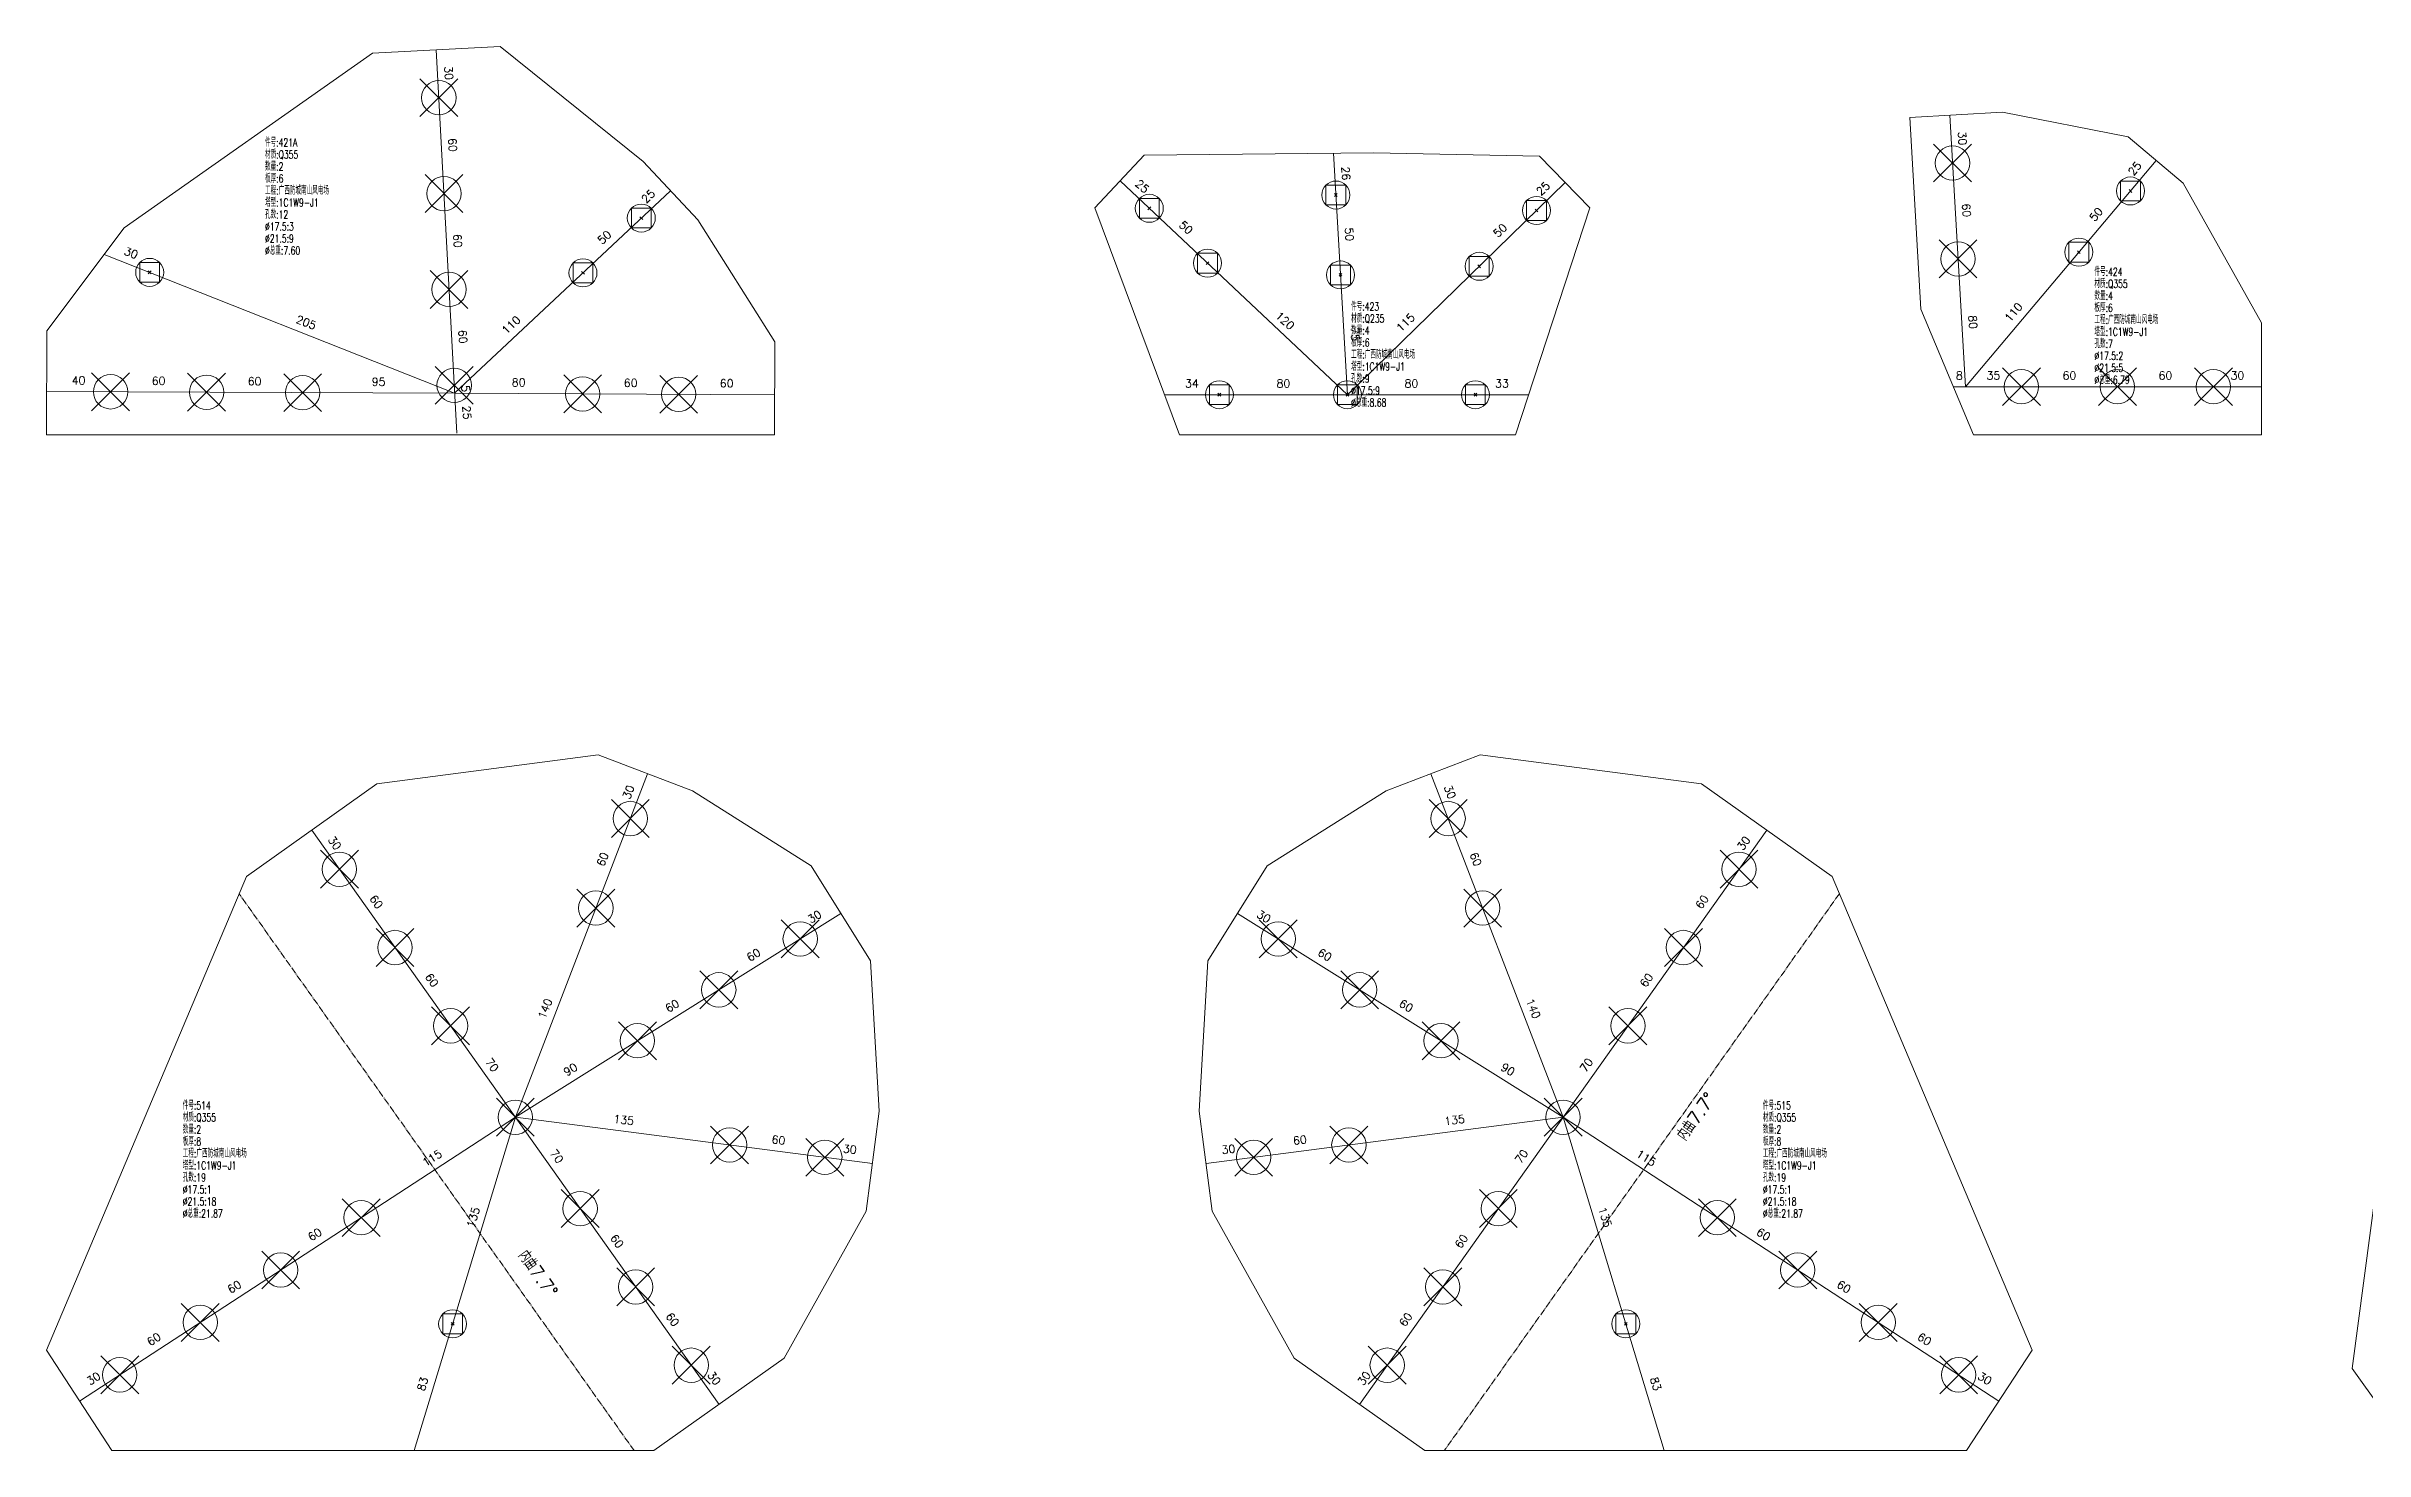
# Model space of a CAD drawing. Extents: x -105 to 10956, y -4548 to 9487.
# Drawn here: x 0 to 1449, y 2580 to 3457 of the extents above; entities that cross this region are included whole.
import ezdxf
from ezdxf.enums import TextEntityAlignment as Align

# ---------------------------------------------------------------- set-up
doc = ezdxf.new("R2010")
doc.units = 0
doc.header["$MEASUREMENT"] = 0
doc.linetypes.add('制弯线', pattern=[5.9, 4, -0.5, 0.2, -0.5, 0.2, -0.5])
doc.layers.add('1', color=7, linetype='CONTINUOUS', lineweight=25)
doc.layers.add('2', color=7, linetype='CONTINUOUS', lineweight=25)
doc.styles.get("Standard").update_dxf_attribs({"font": 'simplex.shx', "width": 0.7, "height": 3, "bigfont": 'gbhzfs.shx'})

msp = doc.modelspace()

# ---------------------------------------------------------------- linework, layer by layer
at = {"layer": '1', "color": 7, "linetype": 'Continuous', "lineweight": 18}
for p, q in [((203.727, 3452.86198), (48.70189, 3343.69751)), ((283.61355, 3457.1211), (203.727, 3452.86198)), ((372.89124, 3385.13824), (283.61355, 3457.1211)), ((1222.38472, 3416.0412), (1164.48103, 3412.70023)), ((1164.48103, 3412.70023), (1171.39336, 3292.89948)), ((1300.90176, 3400.6828), (1222.38472, 3416.0412)), ((829.35051, 3390.61358), (686.09727, 3389.07705)), ((933.0802, 3388.47687), (829.35051, 3390.61358)), ((1335.30465, 3371.6752), (1300.90176, 3400.6828)), ((407.11128, 3348.68294), (372.89124, 3385.13824)), ((686.09727, 3389.07705), (655.25896, 3356.30512)), ((964.48103, 3356.24415), (933.0802, 3388.47687)), ((1384.23199, 3284.42257), (1335.30465, 3371.6752)), ((455.25896, 3272.42202), (407.11128, 3348.68294)), ((655.25896, 3356.30512), (708.03244, 3214.42257)), ((918.03244, 3214.42257), (964.48103, 3356.24415)), ((48.70189, 3343.69751), (0.28698, 3279.42194)), ((1171.39336, 3292.89948), (1204.23199, 3214.42257)), ((0.28698, 3279.42194), (0, 3214.42257)), ((1384.23199, 3214.42257), (1384.23199, 3284.42257)), ((455.00547, 3214.42257), (455.25896, 3272.42202)), ((0, 3214.42257), (455.00547, 3214.42257)), ((708.03244, 3214.42257), (918.03244, 3214.42257)), ((1204.23199, 3214.42257), (1384.23199, 3214.42257)), ((344.88844, 3014.42257), (206.57859, 2996.29199)), ((403.68381, 2991.79289), (344.88844, 3014.42257)), ((896.00137, 3014.42222), (837.20645, 2991.79198)), ((1034.31132, 2996.29199), (896.00137, 3014.42222)), ((206.57859, 2996.29199), (125.01185, 2938.43989)), ((477.93271, 2944.92459), (403.68381, 2991.79289)), ((837.20645, 2991.79198), (762.95721, 2944.92459)), ((1115.87807, 2938.43989), (1034.31132, 2996.29199)), ((515.07301, 2885.58996), (477.93271, 2944.92459)), ((762.95721, 2944.92459), (725.8169, 2885.58996)), ((125.01185, 2938.43989), (0, 2642.39215)), ((1240.88992, 2642.39215), (1115.87807, 2938.43989)), ((520.44496, 2791.73489), (515.07301, 2885.58996)), ((725.8169, 2885.58996), (720.44496, 2791.73489)), ((1470.99763, 2856.77939), (1440.88992, 2630.79602)), ((512.34997, 2729.25712), (520.44496, 2791.73489)), ((720.44496, 2791.73489), (728.53994, 2729.25712)), ((461.12785, 2637.39831), (512.34997, 2729.25712)), ((728.53994, 2729.25712), (779.76206, 2637.39831)), ((0, 2642.39215), (40.9315, 2579.54621)), ((379.56111, 2579.54621), (461.12785, 2637.39831)), ((779.76206, 2637.39831), (861.32881, 2579.54621)), ((1199.95842, 2579.54621), (1240.88992, 2642.39215)), ((1440.88992, 2630.79602), (1477.52946, 2579.54621)), ((40.9315, 2579.54621), (379.56111, 2579.54621)), ((861.32881, 2579.54621), (1199.95842, 2579.54621))]:
    msp.add_line(p, q, dxfattribs=at)
at = {"layer": '1', "color": 7, "linetype": 'Continuous', "lineweight": 13}
for p, q in [((233.44244, 3413.20909), (257.09244, 3436.85909)), ((257.09244, 3413.20909), (233.44244, 3436.85909)), ((1179.3426, 3372.36512), (1202.9926, 3396.01512)), ((1202.9926, 3372.36512), (1179.3426, 3396.01512)), ((236.63678, 3353.29418), (260.28678, 3376.94418)), ((260.28678, 3353.29418), (236.63678, 3376.94418)), ((683.04114, 3349.73658), (683.04114, 3362.10908)), ((683.04114, 3362.10908), (695.41364, 3362.10908)), ((695.41364, 3362.10908), (695.41364, 3349.73658)), ((799.64585, 3358.02877), (799.64585, 3370.40127)), ((799.64585, 3370.40127), (812.01835, 3370.40127)), ((804.9571, 3363.34002), (806.7071, 3365.09002)), ((806.7071, 3363.34002), (804.9571, 3365.09002)), ((812.01835, 3370.40127), (812.01835, 3358.02877)), ((1296.18387, 3360.55772), (1296.18387, 3372.93022)), ((1296.18387, 3372.93022), (1308.55637, 3372.93022)), ((1301.49512, 3365.86897), (1303.24512, 3367.61897)), ((1303.24512, 3365.86897), (1301.49512, 3367.61897)), ((1308.55637, 3372.93022), (1308.55637, 3360.55772)), ((365.58737, 3343.61433), (365.58737, 3355.98683)), ((365.58737, 3355.98683), (377.95987, 3355.98683)), ((370.89862, 3348.92558), (372.64862, 3350.67558)), ((372.64862, 3348.92558), (370.89862, 3350.67558)), ((377.95987, 3355.98683), (377.95987, 3343.61433)), ((695.41364, 3349.73658), (683.04114, 3349.73658)), ((688.35239, 3355.04783), (690.10239, 3356.79783)), ((690.10239, 3355.04783), (688.35239, 3356.79783)), ((812.01835, 3358.02877), (799.64585, 3358.02877)), ((925.03586, 3348.37155), (925.03586, 3360.74405)), ((925.03586, 3360.74405), (937.40836, 3360.74405)), ((937.40836, 3348.37155), (925.03586, 3348.37155)), ((930.34711, 3353.6828), (932.09711, 3355.4328)), ((932.09711, 3353.6828), (930.34711, 3355.4328)), ((937.40836, 3360.74405), (937.40836, 3348.37155)), ((1308.55637, 3360.55772), (1296.18387, 3360.55772)), ((377.95987, 3343.61433), (365.58737, 3343.61433)), ((1182.79877, 3312.46474), (1206.44877, 3336.11474)), ((1206.44877, 3312.46474), (1182.79877, 3336.11474)), ((1263.95321, 3322.33229), (1263.95321, 3334.70479)), ((1263.95321, 3334.70479), (1276.32571, 3334.70479)), ((1276.32571, 3334.70479), (1276.32571, 3322.33229)), ((58.37794, 3309.70285), (58.37794, 3322.07535)), ((58.37794, 3322.07535), (70.75044, 3322.07535)), ((70.75044, 3322.07535), (70.75044, 3309.70285)), ((329.13205, 3309.39428), (329.13205, 3321.76678)), ((329.13205, 3321.76678), (341.50455, 3321.76678)), ((341.50455, 3321.76678), (341.50455, 3309.39428)), ((719.45439, 3315.4718), (719.45439, 3327.8443)), ((719.45439, 3327.8443), (731.82689, 3327.8443)), ((724.76564, 3320.78305), (726.51564, 3322.53305)), ((726.51564, 3320.78305), (724.76564, 3322.53305)), ((731.82689, 3327.8443), (731.82689, 3315.4718)), ((802.52598, 3308.11179), (802.52598, 3320.48429)), ((802.52598, 3320.48429), (814.89848, 3320.48429)), ((814.89848, 3320.48429), (814.89848, 3308.11179)), ((889.22104, 3313.4824), (889.22104, 3325.8549)), ((889.22104, 3325.8549), (901.59354, 3325.8549)), ((894.53229, 3318.79365), (896.28229, 3320.54365)), ((896.28229, 3318.79365), (894.53229, 3320.54365)), ((901.59354, 3325.8549), (901.59354, 3313.4824)), ((1276.32571, 3322.33229), (1263.95321, 3322.33229)), ((1269.26446, 3327.64354), (1271.01446, 3329.39354)), ((1271.01446, 3327.64354), (1269.26446, 3329.39354)), ((70.75044, 3309.70285), (58.37794, 3309.70285)), ((63.68919, 3315.0141), (65.43919, 3316.7641)), ((65.43919, 3315.0141), (63.68919, 3316.7641)), ((239.83111, 3293.37927), (263.48111, 3317.02927)), ((263.48111, 3293.37927), (239.83111, 3317.02927)), ((341.50455, 3309.39428), (329.13205, 3309.39428)), ((334.4433, 3314.70553), (336.1933, 3316.45553)), ((336.1933, 3314.70553), (334.4433, 3316.45553)), ((731.82689, 3315.4718), (719.45439, 3315.4718)), ((814.89848, 3308.11179), (802.52598, 3308.11179)), ((807.83723, 3313.42304), (809.58723, 3315.17304)), ((809.58723, 3313.42304), (807.83723, 3315.17304)), ((901.59354, 3313.4824), (889.22104, 3313.4824)), ((28.2938, 3229.42071), (51.9438, 3253.07071)), ((51.9438, 3229.42071), (28.2938, 3253.07071)), ((88.2932, 3229.1558), (111.9432, 3252.8058)), ((111.9432, 3229.1558), (88.2932, 3252.8058)), ((148.2926, 3228.89089), (171.9426, 3252.54089)), ((171.9426, 3228.89089), (148.2926, 3252.54089)), ((243.02545, 3233.46436), (266.67545, 3257.11436)), ((266.67545, 3233.46436), (243.02545, 3257.11436)), ((323.29088, 3228.1218), (346.94088, 3251.7718)), ((346.94088, 3228.1218), (323.29088, 3251.7718)), ((383.2903, 3227.85957), (406.9403, 3251.50957)), ((406.9403, 3227.85957), (383.2903, 3251.50957)), ((726.84619, 3233.23632), (726.84619, 3245.60882)), ((726.84619, 3245.60882), (739.21869, 3245.60882)), ((739.21869, 3245.60882), (739.21869, 3233.23632)), ((806.84619, 3233.23632), (806.84619, 3245.60882)), ((806.84619, 3245.60882), (819.21869, 3245.60882)), ((819.21869, 3245.60882), (819.21869, 3233.23632)), ((886.84619, 3233.23632), (886.84619, 3245.60882)), ((886.84619, 3245.60882), (899.21869, 3245.60882)), ((899.21869, 3245.60882), (899.21869, 3233.23632)), ((1222.40699, 3232.59757), (1246.05699, 3256.24757)), ((1246.05699, 3232.59757), (1222.40699, 3256.24757)), ((1282.40699, 3232.59757), (1306.05699, 3256.24757)), ((1306.05699, 3232.59757), (1282.40699, 3256.24757)), ((1342.40699, 3232.59757), (1366.05699, 3256.24757)), ((1366.05699, 3232.59757), (1342.40699, 3256.24757)), ((739.21869, 3233.23632), (726.84619, 3233.23632)), ((732.15744, 3238.54757), (733.90744, 3240.29757)), ((733.90744, 3238.54757), (732.15744, 3240.29757)), ((819.21869, 3233.23632), (806.84619, 3233.23632)), ((812.15744, 3238.54757), (813.90744, 3240.29757)), ((813.90744, 3238.54757), (812.15744, 3240.29757)), ((899.21869, 3233.23632), (886.84619, 3233.23632)), ((892.15744, 3238.54757), (893.90744, 3240.29757)), ((893.90744, 3238.54757), (892.15744, 3240.29757)), ((353.08499, 2962.74615), (376.73499, 2986.39615)), ((376.73499, 2962.74615), (353.08499, 2986.39615)), ((864.15496, 2962.74572), (887.80496, 2986.39572)), ((887.80496, 2962.74572), (864.15496, 2986.39572)), ((171.32585, 2931.07092), (194.97585, 2954.72092)), ((194.97585, 2931.07092), (171.32585, 2954.72092)), ((1045.91406, 2931.07092), (1069.56406, 2954.72092)), ((1069.56406, 2931.07092), (1045.91406, 2954.72092)), ((331.53296, 2906.75056), (355.18296, 2930.40056)), ((355.18296, 2906.75056), (331.53296, 2930.40056)), ((885.70682, 2906.75058), (909.35682, 2930.40058)), ((909.35682, 2906.75058), (885.70682, 2930.40058)), ((206.03711, 2882.13087), (229.68711, 2905.78087)), ((229.68711, 2882.13087), (206.03711, 2905.78087)), ((459.24873, 2887.515), (482.89873, 2911.165)), ((482.89873, 2887.515), (459.24873, 2911.165)), ((757.99119, 2887.515), (781.64119, 2911.165)), ((781.64119, 2887.515), (757.99119, 2911.165)), ((1011.2028, 2882.13087), (1034.8528, 2905.78087)), ((1034.8528, 2882.13087), (1011.2028, 2905.78087)), ((408.39048, 2855.68045), (432.04048, 2879.33045)), ((432.04048, 2855.68045), (408.39048, 2879.33045)), ((808.84944, 2855.68045), (832.49944, 2879.33045)), ((832.49944, 2855.68045), (808.84944, 2879.33045)), ((240.74838, 2833.19082), (264.39838, 2856.84082)), ((264.39838, 2833.19082), (240.74838, 2856.84082)), ((976.49154, 2833.19082), (1000.14154, 2856.84082)), ((1000.14154, 2833.19082), (976.49154, 2856.84082)), ((357.53222, 2823.84591), (381.18222, 2847.49591)), ((381.18222, 2823.84591), (357.53222, 2847.49591)), ((859.70769, 2823.84591), (883.35769, 2847.49591)), ((883.35769, 2823.84591), (859.70769, 2847.49591)), ((281.24485, 2776.0941), (304.89485, 2799.7441)), ((304.89485, 2776.0941), (281.24485, 2799.7441)), ((935.99507, 2776.0941), (959.64507, 2799.7441)), ((959.64507, 2776.0941), (935.99507, 2799.7441)), ((415.12577, 2758.7477), (438.77577, 2782.3977)), ((438.77577, 2758.7477), (415.12577, 2782.3977)), ((802.11414, 2758.74769), (825.76414, 2782.39769)), ((825.76414, 2758.74769), (802.11414, 2782.39769)), ((474.6284, 2751.03819), (498.2784, 2774.68819)), ((498.2784, 2751.03819), (474.6284, 2774.68819)), ((742.61151, 2751.03819), (766.26151, 2774.68819)), ((766.26151, 2751.03819), (742.61151, 2774.68819)), ((321.74132, 2718.99738), (345.39132, 2742.64738)), ((345.39132, 2718.99738), (321.74132, 2742.64738)), ((895.49859, 2718.99738), (919.14859, 2742.64738)), ((919.14859, 2718.99738), (895.49859, 2742.64738)), ((184.88131, 2713.33267), (208.53131, 2736.98267)), ((208.53131, 2713.33267), (184.88131, 2736.98267)), ((1032.3586, 2713.33267), (1056.0086, 2736.98267)), ((1056.0086, 2713.33267), (1032.3586, 2736.98267)), ((134.60483, 2680.58769), (158.25483, 2704.23769)), ((158.25483, 2680.58769), (134.60483, 2704.23769)), ((1082.63508, 2680.58769), (1106.28508, 2704.23769)), ((1106.28508, 2680.58769), (1082.63508, 2704.23769)), ((356.45259, 2670.05733), (380.10259, 2693.70733)), ((380.10259, 2670.05733), (356.45259, 2693.70733)), ((860.78733, 2670.05733), (884.43733, 2693.70733)), ((884.43733, 2670.05733), (860.78733, 2693.70733)), ((84.32836, 2647.84269), (107.97836, 2671.49269)), ((107.97836, 2647.84269), (84.32836, 2671.49269)), ((1132.91156, 2647.84269), (1156.56156, 2671.49269)), ((1156.56156, 2647.84269), (1132.91156, 2671.49269)), ((247.6826, 2652.57205), (247.6826, 2664.94455)), ((247.6826, 2664.94455), (260.0551, 2664.94455)), ((260.0551, 2652.57205), (247.6826, 2652.57205)), ((252.99385, 2657.8833), (254.74385, 2659.6333)), ((254.74385, 2657.8833), (252.99385, 2659.6333)), ((260.0551, 2664.94455), (260.0551, 2652.57205)), ((980.83482, 2652.57206), (980.83482, 2664.94456)), ((980.83482, 2664.94456), (993.20732, 2664.94456)), ((993.20732, 2652.57206), (980.83482, 2652.57206)), ((986.14607, 2657.88331), (987.89607, 2659.63331)), ((987.89607, 2657.88331), (986.14607, 2659.63331)), ((993.20732, 2664.94456), (993.20732, 2652.57206)), ((34.05187, 2615.0977), (57.70187, 2638.7477)), ((57.70187, 2615.0977), (34.05187, 2638.7477)), ((391.16385, 2621.11728), (414.81385, 2644.76728)), ((414.81385, 2621.11728), (391.16385, 2644.76728)), ((826.07607, 2621.11728), (849.72607, 2644.76728)), ((849.72607, 2621.11728), (826.07607, 2644.76728)), ((1183.18804, 2615.0977), (1206.83804, 2638.7477)), ((1206.83804, 2615.0977), (1183.18804, 2638.7477))]:
    msp.add_line(p, q, dxfattribs=at)
for centre, radius in [((245.26744, 3425.03409), 10.75), ((1191.1676, 3384.19012), 10.75), ((248.46178, 3365.11918), 10.75), ((1302.37012, 3366.74397), 8.75), ((689.22739, 3355.92283), 8.75), ((805.8321, 3364.21502), 8.75), ((931.22211, 3354.5578), 8.75), ((371.77362, 3349.80058), 8.75), ((1194.62377, 3324.28974), 10.75), ((1270.13946, 3328.51854), 8.75), ((64.56419, 3315.8891), 8.75), ((335.3183, 3315.58053), 8.75), ((725.64064, 3321.65805), 8.75), ((808.71223, 3314.29804), 8.75), ((895.40729, 3319.66865), 8.75), ((251.65611, 3305.20427), 10.75), ((40.1188, 3241.24571), 10.75), ((100.1182, 3240.9808), 10.75), ((160.1176, 3240.71589), 10.75), ((254.85045, 3245.28936), 10.75), ((335.11588, 3239.9468), 10.75), ((395.1153, 3239.68457), 10.75), ((733.03244, 3239.42257), 8.75), ((813.03244, 3239.42257), 8.75), ((893.03244, 3239.42257), 8.75), ((1234.23199, 3244.42257), 10.75), ((1294.23199, 3244.42257), 10.75), ((1354.23199, 3244.42257), 10.75), ((364.90999, 2974.57115), 10.75), ((875.97996, 2974.57072), 10.75), ((183.15085, 2942.89592), 10.75), ((1057.73906, 2942.89592), 10.75), ((343.35796, 2918.57556), 10.75), ((897.53182, 2918.57558), 10.75), ((217.86211, 2893.95587), 10.75), ((471.07373, 2899.34), 10.75), ((769.81619, 2899.34), 10.75), ((1023.0278, 2893.95587), 10.75), ((420.21548, 2867.50545), 10.75), ((820.67444, 2867.50545), 10.75), ((252.57338, 2845.01582), 10.75), ((988.31654, 2845.01582), 10.75), ((369.35722, 2835.67091), 10.75), ((871.53269, 2835.67091), 10.75), ((293.06985, 2787.9191), 10.75), ((947.82007, 2787.9191), 10.75), ((426.95077, 2770.5727), 10.75), ((486.4534, 2762.86319), 10.75), ((754.43651, 2762.86319), 10.75), ((813.93914, 2770.57269), 10.75), ((333.56632, 2730.82238), 10.75), ((907.32359, 2730.82238), 10.75), ((196.70631, 2725.15767), 10.75), ((1044.1836, 2725.15767), 10.75), ((146.42983, 2692.41269), 10.75), ((1094.46008, 2692.41269), 10.75), ((368.27759, 2681.88233), 10.75), ((872.61233, 2681.88233), 10.75), ((96.15336, 2659.66769), 10.75), ((253.86885, 2658.7583), 8.75), ((987.02107, 2658.75831), 8.75), ((1144.73656, 2659.66769), 10.75), ((45.87687, 2626.9227), 10.75), ((402.98885, 2632.94228), 10.75), ((837.90107, 2632.94228), 10.75), ((1195.01304, 2626.9227), 10.75)]:
    msp.add_circle(centre, radius, dxfattribs=at)
at = {"layer": '2', "color": 9, "linetype": 'Continuous', "lineweight": 13}
for p, q in [((256.4476, 3215.33187), (243.67026, 3454.99154)), ((1199.23204, 3244.42257), (1189.43955, 3414.14031)), ((813.03249, 3239.42257), (804.32446, 3390.34515)), ((1199.23199, 3244.42257), (1318.48547, 3385.85669)), ((255.11663, 3240.29634), (390.00129, 3366.91056)), ((813.03245, 3239.42257), (671.02076, 3373.05521)), ((813.03211, 3239.42257), (949.12951, 3372.00238)), ((255.11665, 3240.29595), (36.22398, 3327.13186)), ((255.11663, 3240.29644), (0.11921, 3241.4223)), ((255.11663, 3240.2964), (455.11474, 3239.42229)), ((698.73365, 3239.42257), (926.2203, 3239.42257)), ((1191.67851, 3244.42257), (1384.23199, 3244.42257)), ((293.06986, 2787.91908), (375.68603, 3002.56893)), ((947.81995, 2787.91894), (865.20399, 3002.56827)), ((420.34448, 2608.47226), (165.79522, 2967.36594)), ((820.54544, 2608.47226), (1075.09469, 2967.36594)), ((293.06987, 2787.91907), (496.50288, 2915.25725)), ((947.82004, 2787.91907), (744.38704, 2915.25725)), ((293.06985, 2787.9191), (20.73862, 2610.55022)), ((293.08314, 2787.90036), (229.81589, 2579.54621)), ((293.06989, 2787.91904), (516.20472, 2759.00839)), ((947.82002, 2787.91903), (724.68519, 2759.00838)), ((947.80677, 2787.90036), (1011.07403, 2579.54621)), ((947.82007, 2787.9191), (1220.1513, 2610.55022))]:
    msp.add_line(p, q, dxfattribs=at)
at = {"layer": '2', "color": 190, "linetype": '制弯线', "lineweight": 13}
for p, q in [((367.30121, 2579.54621), (120.43665, 2927.60509)), ((1120.45327, 2927.60509), (873.58871, 2579.54621))]:
    msp.add_line(p, q, dxfattribs=at)

# ---------------------------------------------------------------- texts
at = {"layer": '2', "color": 7, "linetype": 'Continuous', "lineweight": 13}
for s, rotation, p in [('30', 274, (247.46459, 3440.17253)), ('60', 274, (249.86035, 3395.23635)), ('30', 274, (1193.2986, 3399.33802)), ('26', 274, (808.0733, 3377.4529)), ('25', 50, (1308.13427, 3378.23417)), ('25', 43, (378.83425, 3360.54289)), ('25', 318, (682.17996, 3366.67382)), ('25', 44, (938.08244, 3365.429)), ('50', 318, (709.4899, 3340.97524)), ('60', 274, (1195.8907, 3354.41274)), ('50', 50, (1283.96126, 3349.56509)), ('60', 274, (253.05469, 3335.32144)), ('50', 43, (351.49276, 3334.87787)), ('50', 274, (810.26718, 3339.42934)), ('50', 44, (911.22133, 3339.26213)), ('30', 339, (51.50034, 3324.29907)), ('205', 339, (160.94667, 3280.88111)), ('120', 318, (771.39243, 3282.72511)), ('115', 44, (852.12633, 3281.69452)), ('110', 50, (1232.3922, 3288.4044)), ('60', 274, (256.24903, 3275.40653)), ('110', 43, (293.16426, 3280.12576)), ('75', 274, (813.86738, 3277.03312)), ('80', 274, (1199.92292, 3284.52897)), ('5', 274, (257.9793, 3242.95237)), ('25', 274, (258.77787, 3227.97363)), ('30', 69, (367.49823, 2989.64764)), ('30', 292, (873.39175, 2989.6471)), ('30', 306, (176.92004, 2956.86649)), ('30', 55, (1063.96988, 2956.86649)), ('60', 69, (351.33419, 2947.65096)), ('60', 292, (889.55567, 2947.65075)), ('60', 306, (202.95349, 2920.16146)), ('30', 32, (482.19658, 2909.84154)), ('30', 329, (758.69334, 2909.84154)), ('60', 55, (1037.93643, 2920.16146)), ('60', 32, (444.05288, 2885.96564)), ('60', 329, (796.83704, 2885.96564)), ('60', 306, (237.66475, 2871.22141)), ('60', 55, (1003.22517, 2871.22141)), ('140', 69, (315.41413, 2854.32492)), ('60', 32, (393.19462, 2854.1311)), ('60', 329, (847.69529, 2854.1311)), ('140', 292, (925.47567, 2854.32486)), ('70', 306, (275.26862, 2818.20303)), ('90', 32, (329.62182, 2814.3379)), ('90', 329, (911.26809, 2814.3379)), ('70', 55, (965.6213, 2818.20303)), ('135', 354, (360.39581, 2782.22101)), ('135', 7, (880.4941, 2782.22099)), ('115', 33, (243.25082, 2759.05223)), ('70', 306, (315.76509, 2761.1063)), ('60', 354, (457.08756, 2769.69308)), ('30', 354, (501.71454, 2763.91093)), ('30', 7, (739.17538, 2763.91092)), ('60', 7, (783.80235, 2769.69307)), ('70', 55, (925.12483, 2761.1063)), ('115', 328, (997.63909, 2759.05223)), ('135', 73, (270.60542, 2724.20099)), ('135', 288, (970.2845, 2724.201)), ('60', 33, (169.93081, 2711.29902)), ('60', 306, (353.36896, 2708.08792)), ('60', 55, (887.52096, 2708.08792)), ('60', 328, (1070.9591, 2711.29902)), ('60', 33, (119.65434, 2678.55403)), ('60', 328, (1121.23558, 2678.55403)), ('60', 33, (69.37786, 2645.80903)), ('60', 306, (388.08022, 2659.14787)), ('60', 55, (852.8097, 2659.14787)), ('60', 328, (1171.51206, 2645.80903)), ('30', 33, (31.67049, 2621.2503)), ('83', 73, (238.97179, 2620.02391)), ('30', 306, (414.11367, 2622.44284)), ('30', 55, (826.77625, 2622.44284)), ('83', 288, (1001.91813, 2620.02392)), ('30', 328, (1209.21943, 2621.2503))]:
    msp.add_text(s, height=5, rotation=rotation, dxfattribs=at).set_placement(p, align=Align.BOTTOM_CENTER)
for s, p in [('40', (20.13225, 3244.33398)), ('60', (70.13175, 3244.11322)), ('60', (130.13115, 3243.84831)), ('95', (207.63036, 3243.50614)), ('80', (295.12936, 3243.12157)), ('60', (365.1287, 3242.81566)), ('60', (425.12813, 3242.5534)), ('34', (715.88304, 3242.42257)), ('80', (773.03244, 3242.42257)), ('80', (853.03244, 3242.42257)), ('33', (909.62637, 3242.42257)), ('8', (1195.45525, 3247.42257)), ('35', (1216.73199, 3247.42257)), ('60', (1264.23199, 3247.42257)), ('60', (1324.23199, 3247.42257)), ('30', (1369.23199, 3247.42257))]:
    msp.add_text(s, height=5, dxfattribs=at).set_placement(p, align=Align.BOTTOM_CENTER)
for rotation, p in [(55, (1026.57455, 2771.18315)), (306, (292.27469, 2699.83435))]:
    msp.add_text('内曲7.7%%d', height=8, rotation=rotation, dxfattribs=at).set_placement(p, align=Align.BOTTOM_LEFT)
at = {"layer": '2', "color": 7, "linetype": 'Continuous', "lineweight": 13, "char_height": 5, "width": 500, "attachment_point": 1, "line_spacing_factor": 0.9}
for s, insert in [('件号:421A\\P材质:Q355\\P数量:2\\P板厚:6\\P工程:广西防城南山风电场\\P塔型:1C1W9-J1\\P孔数:12\\P%%c17.5:3\\P%%c21.5:9\\P%%c总重:7.60', (136.62948, 3399.52183)), ('件号:424\\P材质:Q355\\P数量:4\\P板厚:6\\P工程:广西防城南山风电场\\P塔型:1C1W9-J1\\P孔数:7\\P%%c17.5:2\\P%%c21.5:5\\P%%c总重:6.79', (1279.85651, 3318.73188)), ('件号:423\\P材质:Q235\\P数量:4\\P板厚:6\\P工程:广西防城南山风电场\\P塔型:1C1W9-J1\\P孔数:9\\P%%c17.5:9\\P%%c总重:8.68', (815.37, 3297.01808)), ('件号:514\\P材质:Q355\\P数量:2\\P板厚:8\\P工程:广西防城南山风电场\\P塔型:1C1W9-J1\\P孔数:19\\P%%c17.5:1\\P%%c21.5:18\\P%%c总重:21.87', (85.22248, 2797.73439)), ('件号:515\\P材质:Q355\\P数量:2\\P板厚:8\\P工程:广西防城南山风电场\\P塔型:1C1W9-J1\\P孔数:19\\P%%c17.5:1\\P%%c21.5:18\\P%%c总重:21.87', (1072.66744, 2797.73421))]:
    msp.add_mtext(s, dxfattribs=dict(at, insert=insert))

doc.saveas('drawing.dxf')
